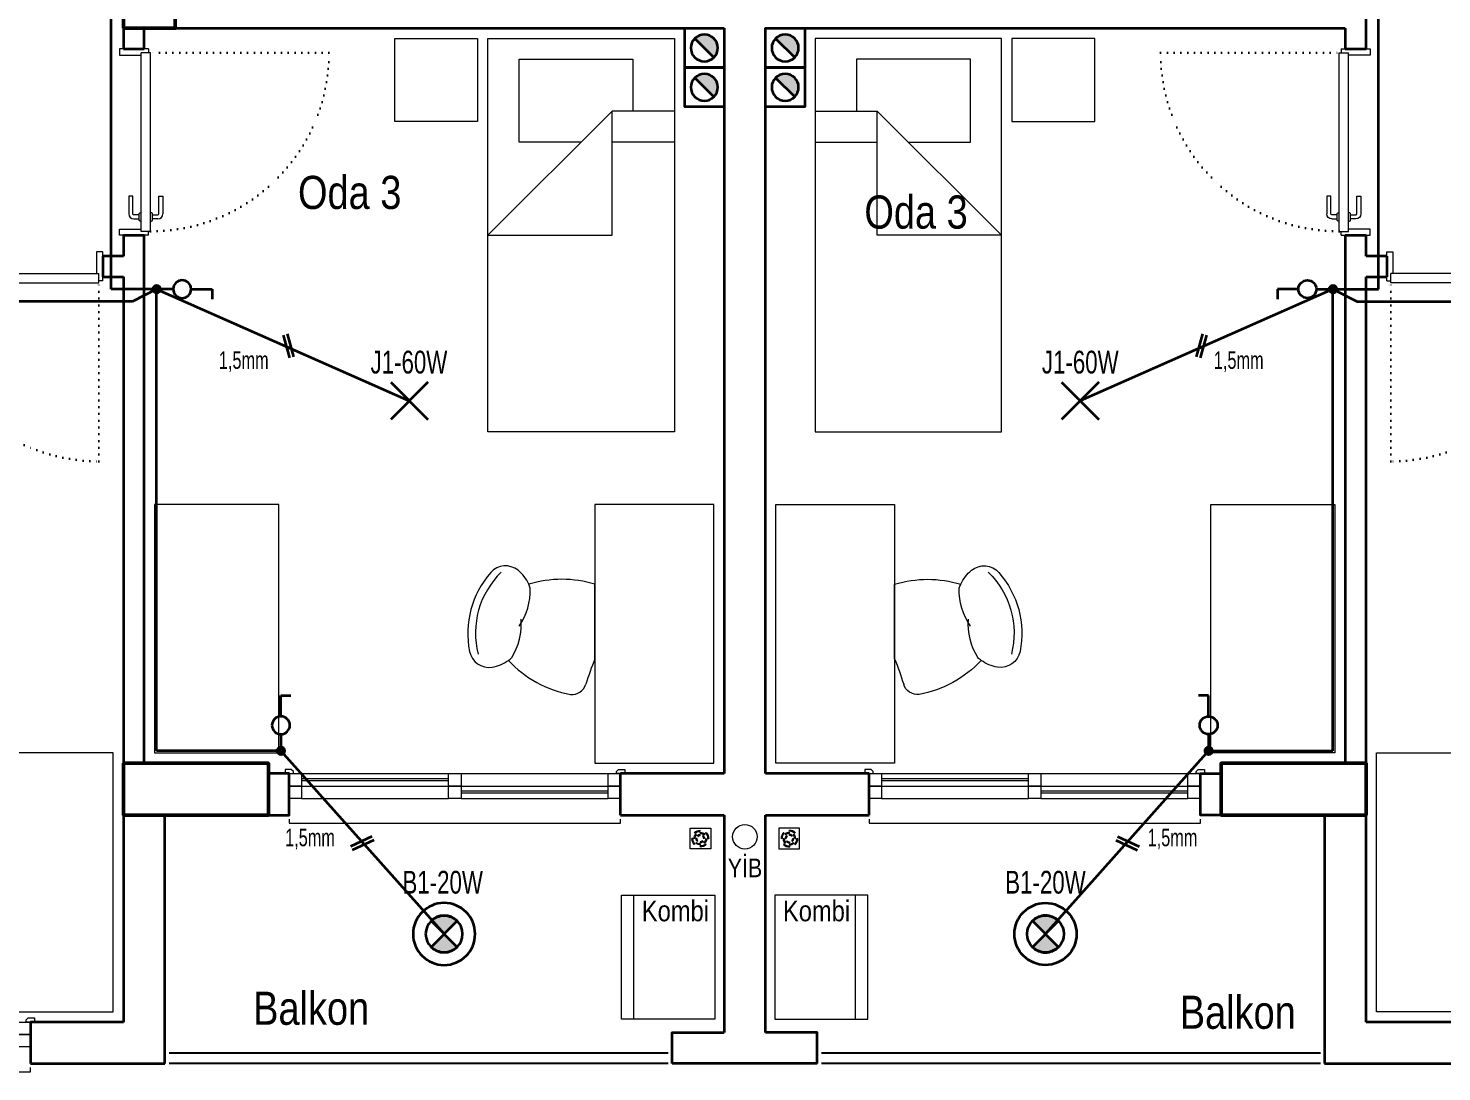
# Model space of a CAD drawing. Header units: millimetres. Extents: x 1852829 to 1882754, y -270850 to -231658.
# Drawn here: x 1865617 to 1866299, y -248845 to -248341 of the extents above; entities that cross this region are included whole.
import ezdxf
from ezdxf.enums import TextEntityAlignment as Align

# ---------------------------------------------------------------- set-up
doc = ezdxf.new("R2010")
doc.units = ezdxf.units.MM
for name, pattern in [('CONTINOUS', [0]), ('CONTINU', [0]), ('DASHED', [0.75, 0.5, -0.25]), ('izdüşüm arka', [3.174999999999999, 0, -3.174999999999999])]:
    doc.linetypes.add(name, pattern=pattern)
for name, color, linetype, lineweight in [('a_ba', 6, 'Continuous', 50), ('a_doğrama', 251, 'Continuous', 20), ('a_duvar', 251, 'Continuous', 35), ('a_görünüş', 32, 'Continuous', 25), ('a_görünüş_ince', 8, 'Continuous', 20), ('a_izdüşüm_arka', 251, 'izdüşüm arka', 30), ('a_not_mahal', 253, 'Continuous', 5), ('a_not_text', 7, 'Continuous', 13), ('a_tefriş', 8, 'Continuous', 20), ('Aydınlatma', 4, 'CONTINOUS', 35), ('m_yib', 65, 'Continuous', 20), ('Priz', 6, 'CONTINOUS', 40), ('Topraklama', 3, 'DASHED', 40)]:
    doc.layers.add(name, color=color, linetype=linetype, lineweight=lineweight)
doc.styles.add('Grupcad', font='arial.ttf', dxfattribs={"width": 0.7})
doc.styles.add('OL', font='tsimplex.shx', dxfattribs={"width": 0.8, "height": 12})
doc.styles.get("Standard").update_dxf_attribs({"font": 'ARIALN.TTF'})

# ---------------------------------------------------------------- blocks, each defined once
blk = doc.blocks.new('K2')
at = {"layer": 'a_doğrama', "color": 251, "linetype": 'Continuous'}
for p, q in [((-12.00000000162981, 90), (-12.00000000162981, 88.09999999962747)), ((-12.00000000162981, 90), (-10.00000000186265, 90)), ((-13.00000000162981, 88.09999999962747), (-13.00000000186265, 1.900000000372529)), ((-13.00000000162981, 88.09999999962747), (-8.500000001862645, 88.09999999962747)), ((-8.500000001862645, 88.09999999962747), (-8.500000001862645, 1.900000000372529)), ((-13.00000000186265, 1.900000000372529), (-8.500000001862645, 1.900000000372529)), ((-12.00000000186265, 0), (-12.00000000186265, 1.900000000372529)), ((-12.00000000186265, 0), (-10.00000000186265, 0))]:
    blk.add_line(p, q, dxfattribs=at)
for points in [[(-1.629814505577087e-09, 90.00000000005821), (1.999999998137355, 90), (1.999999998137355, 87), (-8.500000001862645, 87)], [(0, 0), (2, 0), (2, 3), (-8.500000001862645, 3)]]:
    blk.add_lwpolyline(points, dxfattribs=at)
at = {"layer": 'a_doğrama', "color": 251}
for points in [[(-16.50000000186265, 82.09999999962747), (-14.00000000162981, 82.09999999962747)], [(-5.000000001862645, 82.09999999962747), (-7.500000001862645, 82.09999999962747)]]:
    blk.add_lwpolyline(points, dxfattribs=at)
for points in [[(-13.00000000162981, 83.09999999962747), (-13.50000000186265, 83.09999999962747, 0.4142135623730951), (-14.00000000186265, 82.59999999962747), (-14.00000000186265, 79.59999999962747, 0.414213562373095), (-13.50000000162981, 79.09999999968568), (-13.00000000162981, 79.09999999962747)], [(-8.500000001629815, 83.09999999962747), (-8.000000001629815, 83.09999999962747, -0.4142135623730951), (-7.500000001862645, 82.59999999962747), (-7.500000001862645, 79.59999999962747, -0.414213562373095), (-8.000000001629815, 79.09999999962747), (-8.500000001629815, 79.09999999962747)], [(-14.00000000162981, 80.09999999962747), (-16.50000000162981, 80.09999999962747, 0.414213562373095), (-17.00000000162981, 79.59999999962747), (-17.00000000186265, 71.09999999962747), (-19.00000000186265, 71.09999999962747), (-19.00000000186265, 79.59999999962747)], [(-7.500000001862645, 80.09999999956926), (-5.000000001862645, 80.09999999962747, -0.414213562373095), (-4.500000001862645, 79.59999999962747), (-4.500000001862645, 71.09999999962747), (-2.500000001862645, 71.09999999962747), (-2.500000001629815, 79.59999999962747)]]:
    blk.add_lwpolyline(points, format="xyb", dxfattribs=at)
for centre, start, end in [((-16.50000000186265, 79.59999999962747), 90, 180), ((-5.000000001629815, 79.59999999962747), 0, 90)]:
    blk.add_arc(centre, 2.499999999999999, start, end, dxfattribs=at)
at = {"layer": 'a_izdüşüm_arka', "color": 251}
blk.add_lwpolyline([(-99.20006576180458, 1.900000000372529), (-13.00006576254964, 1.900000000372529)], dxfattribs=at)
blk.add_arc((-13.00006576254964, 1.900000000372529), 86.19999999925494, 89.99995624410063, 180, dxfattribs=at)
blk = doc.blocks.new('160p')
at = {"layer": 'a_doğrama', "color": 251}
for points in [[(-5.999925318639725, -6), (-5.999925318639725, 0), (-11.99992531863973, 0), (-11.99992531863973, -6)], [(7.46813602745533e-05, -6), (7.46813602745533e-05, 0), (-5.999925318639725, 0), (-5.999925318639725, -6)], [(-5.999925318639725, -83), (-5.999925318639725, -77), (-11.99992531863973, -77), (-11.99992531863973, -83)], [(7.46813602745533e-05, -83), (7.46813602745533e-05, -77), (-5.999925318639725, -77), (-5.999925318639725, -83)], [(-5.999925318639725, -160), (-5.999925318639725, -154), (-11.99992531863973, -154), (-11.99992531863973, -160)], [(7.46813602745533e-05, -160), (7.46813602745533e-05, -154), (-5.999925318639725, -154), (-5.999925318639725, -160)]]:
    blk.add_lwpolyline(points, close=True, dxfattribs=at)
for points in [[(2.000037341145799, -1.000074680894613), (2.00014936318621, 1.999925318174064), (0.0001493635354563594, 1.999999999068677), (0, -1.999999998137355), (1.000000001280569, -2.000037338584661), (2.000037341145799, -1.000074680894613)], [(-9.499925318639725, -6), (-9.499925318639725, -77)], [(-8.499925318639725, -6), (-8.499925318639725, -77)], [(-3.499925318639725, -83), (-3.499925318639725, -154)], [(-2.499925318639725, -83), (-2.499925318639725, -154)], [(2.000037341145799, -158.9999253191054), (2.00014936318621, -161.9999253181741), (0.0001493635354563594, -161.9999999990687), (0, -158.0000000018626), (1.000000001280569, -157.9999626614153), (2.000037341145799, -158.9999253191054)]]:
    blk.add_lwpolyline(points, dxfattribs=at)
at = {"layer": 'a_görünüş_ince', "color": 251}
for points in [[(-21.99992531829048, -160), (-23.99992531829048, -160), (-23.99992531805765, 0), (-21.99992531805765, 0)], [(-11.99992531863973, -77), (-11.99992531863973, -6)], [(-5.999925318639725, -77), (-5.999925318639725, -6)], [(-5.999925318639725, -77), (-5.999925318639725, -6)], [(7.46813602745533e-05, -77), (7.46813602745533e-05, -6)], [(-11.99992531863973, -154), (-11.99992531863973, -83)], [(-5.999925318639725, -154), (-5.999925318639725, -83)], [(-5.999925318639725, -154), (-5.999925318639725, -83)], [(7.46813602745533e-05, -154), (7.46813602745533e-05, -83)]]:
    blk.add_lwpolyline(points, dxfattribs=at)
blk = doc.blocks.new('baca_müstakil')
at = {"layer": 'a_duvar'}
h = blk.add_hatch(color=256, dxfattribs=at)
h.dxf.hatch_style = 1
h.paths.add_polyline_path([(4.903805922287575, -4.903805922287575, 0.198912367379658), (3, -9.5, 0.6681786379192994), (14.09619407771242, -14.09619407771242)])
blk.add_line((4.903805922287575, -4.903805922287575), (14.09619407771242, -14.09619407771242), dxfattribs=at)
blk.add_lwpolyline([(0, -19), (19, -19), (19, 0), (0, 0)], close=True, dxfattribs=at)
blk.add_circle((9.5, -9.5), 6.5, dxfattribs=at)
blk = doc.blocks.new('tefriş_yatak tek')
at = {"layer": 'a_tefriş'}
for points in [[(0, -0.4500000000007276), (-1.899999999994179, -0.4499999999825377), (-1.899999999994179, 0.4500000000152795), (7.276000000000001e-12, 0.4499999999970897)], [(-1.899999999994179, -0.4999999999818101), (-1.5, -0.4999999999818101), (-1.5, -0.8999999999832652), (-1.899999999994179, -0.8999999999832652)]]:
    blk.add_lwpolyline(points, close=True, dxfattribs=at)
for points in [[(-1.549999999995634, 0.4500000000080036), (-1.549999999995634, 0.1500000000087311), (-0.9499999999970896, -0.4499999999934517), (-0.9499999999970896, 0.1500000000087311), (-1.549999999995634, 0.1500000000087311)], [(-1.399999999994179, 0.4500000000080036), (-1.399999999994179, 0.1500000000087311)], [(-1.399999999994179, 7.276000000000001e-12), (-1.399999999994179, -0.2999999999919964), (-1.799999999995634, -0.2999999999847205), (-1.799999999995634, 0.2500000000181899), (-1.549999999995634, 0.250000000007276)]]:
    blk.add_lwpolyline(points, dxfattribs=at)
blk = doc.blocks.new('tefriş_sandalye')
at = {"layer": 'a_tefriş'}
blk.add_line((0, -17.97193204984069), (0, 17.97193204984069), dxfattribs=at)
at = {"layer": 'a_tefriş', "extrusion": (0, 0, -1)}
for centre, major_axis, ratio, start_param, end_param in [((43.18287486303598, 17.30047719366848), (6.760212006542563, 6.760212006542566), 0.9999999999999275, 4.815914114188857, 6.347040341211097), ((16.00839138403535, -34.32217725366354), (38.67132311283241, 38.67132311283241), 0.9999999999999551, 5.200723096198017, 5.794059864019835), ((48.74146834015846, 10.45292807649821), (12.99667295679291, -12.99667295679291), 0.9999999999988621, 2.778399601265729, 3.245117787393993), ((17.00272081233561, -5.732868962921202), (31.41721406745103, -31.41721406745102), 0.9999999999999692, -1.506941292763139, -0.5874538096300875), ((62.07704428676516, 15.11196062900126), (21.8230740851798, -21.8230740851798), 0.999999999999872, 1.757106745828231, 2.385974519517692), ((62.07704428676516, 15.11196062900126), (21.8230740851798, -21.8230740851798), 0.999999999999872, 1.757106745828231, 2.385974519517692), ((48.74146834015846, 10.45292807649821), (12.99667295678365, -12.99667295678364), 0.99999999999815, 2.6645371924789, 2.77839960126549), ((48.74146834015846, 10.45292807649821), (12.99667295678365, -12.99667295678364), 0.99999999999815, 2.6645371924789, 2.77839960126549), ((-153.9916390515864, -79.71366215869784), (117.3146754132853, -117.3146754132853), 0.9999999999995368, -1.166716425964234, -1.087708352891789), ((1.846952122636139, 18.52903357986361), (38.67132311283346, -38.67132311283346), 0.9999999999998272, -0.0344733324385442, 0.6019458158985436), ((52.58218097593635, -3.880806615576148), (12.99667295684863, -12.99667295684863), 0.999999999997, 1.410390603520463, 1.524253012306495), ((52.58218097593635, -3.880806615576148), (12.99667295684863, -12.99667295684863), 0.999999999997, 1.410390603520463, 1.524253012306495), ((52.58218097593635, -3.880806615576148), (12.99667295680965, 12.99667295680965), 0.9999999999994532, 2.514468744187543, 2.981186930314801), ((51.19207237288356, -12.59025484323501), (6.760212006539503, -6.760212006539497), 0.9999999999997768, -0.5874538096303814, 0.9436724173930268), ((11.13268793560564, -28.2164516877383), (4.992327757084597, -4.992327757084597), 0.9999999999999302, 0.6873686376137833, 2.053884300698129)]:
    blk.add_ellipse(centre, major_axis=major_axis, ratio=ratio, start_param=start_param, end_param=end_param, dxfattribs=at)
at = {"layer": 'a_tefriş', "extrusion": (0, 0, -0.9999999999999998)}
for centre, major_axis, ratio, start_param, end_param in [((16.91667054221034, -5.533280727453529), (28.83951581086084, 28.83951581086084), 0.9999999999999994, 6.265559887738812, 7.321948975697567), ((16.91667054221034, -5.533280727453529), (28.83951581086084, 28.83951581086084), 0.9999999999999994, 6.265559887738812, 7.321948975697567), ((66.46064479555935, -1.247859190218149), (21.82307408517871, -21.82307408517871), 0.9999999999999848, 1.802815685268583, 2.431683458958088), ((66.46064479555935, -1.247859190218149), (21.82307408517871, -21.82307408517871), 0.9999999999999848, 1.802815685268583, 2.431683458958088)]:
    blk.add_ellipse(centre, major_axis=major_axis, ratio=ratio, start_param=start_param, end_param=end_param, dxfattribs=at)
blk = doc.blocks.new('tefriş_süzgeç')
at = {"layer": 'a_tefriş'}
for p, q in [((4.999999999767168, 0), (-4.999999999767168, 0)), ((-4.999999999767168, 0), (-5.00000000023283, -9.999999999068676)), ((4.999999999767168, -9.999999999068676), (4.999999999767168, 0)), ((-3.624374986393377, -5.061997667886316), (-4.124374985927715, -5.061997668817638)), ((-2.624374985927715, -5.061997667886316), (-3.124374985927715, -5.061997667886316)), ((-2.549553412196473, -2.511978339935012), (-2.898696066995398, -2.154068565527268)), ((-1.960721618304887, -3.338196313462503), (-2.30986427217249, -2.980286539986083)), ((-1.624374985927715, -5.061997667886316), (-2.124374985927715, -5.061997667886316)), ((-1.166765264002606, -6.166765264235437), (-1.52031865552999, -6.520318654365838)), ((-1.152982795378193, -3.943617439828813), (-1.502125448780134, -3.585707665421068)), ((-0.157720073460041, -2.526679446673369), (-0.157720073460041, -2.026679447604692)), ((-0.0619976662273985, -1.499620349357428), (-0.0619976662273985, -0.999620350288751)), ((-0.0619976681191474, -2.99962035100907), (-0.0619976685848087, -3.501690010540187)), ((-0.0619976681191474, -6.624374984763563), (-0.0619976676534861, -7.124374984763563)), ((1.042769928695634, -3.957230071537196), (1.396323318826034, -3.603676681406795)), ((1.056382559938356, -6.152982796542346), (1.4142923343461, -6.502125450409948)), ((1.500379648292437, -5.061997667886316), (2.000379649223759, -5.061997667886316)), ((1.749876709422096, -3.250123291276395), (2.103430098621174, -2.896569899283349)), ((2.456983491079881, -2.543016509152948), (2.810536880744621, -2.189463119022548)), ((2.500379649223759, -5.061997667886316), (3.000379648758098, -5.061997667886316)), ((3.500379649689422, -5.061997667886316), (4.000379649689422, -5.061997666954994)), ((-5.00000000023283, -9.999999999068676), (4.999999999767168, -9.999999999068676)), ((-2.580978826852515, -7.580978826619684), (-2.934532216982915, -7.934532217681407)), ((-1.873872044263407, -6.873872044496237), (-2.227425434859469, -7.227425436489284)), ((-0.0619976676534861, -7.624374986626207), (-0.0619976681191474, -8.124374986626206)), ((-0.0619976685848087, -8.624374985694885), (-0.0619976681191474, -9.124374986626206)), ((1.772202108753845, -6.851268104277551), (2.130111884092912, -7.200410758145153)), ((2.488021658966317, -7.549553413875401), (2.8459314329084, -7.898696067743003))]:
    blk.add_line(p, q, dxfattribs=at)
for centre, radius, start, end in [((-0.0619976681191474, -5.061997667886316), 4.062377317597922, 134.2895954455946, 179.9999999466391), ((-0.0619976681191474, -5.061997667886316), 3.562377317597923, 134.2895954455946, 179.9999999466391), ((-0.0619976681191474, -5.061997667886316), 3.062377317597923, 179.9999999466391, 225.0000000094237), ((-0.0619976681191474, -5.061997667886316), 2.562377317597923, 179.9999999466391, 225.0000000094237), ((-0.3842644772885251, -4.420736038768153), 2.404751406819375, 84.59432072315609, 143.2015872092405), ((-0.0619976681191474, -5.061997667886316), 2.062377317597923, 134.2895954455946, 179.9999999466391), ((-0.1431039219996819, -4.967836399330735), 2.441200708543581, 90.34304790748254, 138.1212251299477), ((-0.0619976681191474, -5.061997667886316), 1.562377317597923, 134.2895954455946, 179.9999999466391), ((-0.0619976681191474, -5.061997667886316), 2.062377317597923, 225.0000000094237, 269.9999999733196), ((-0.0619976681191474, -5.061997667886316), 1.562377317597923, 225.0000000094237, 269.9999999733196), ((-0.0619976681191474, -5.061997667886316), 4.062377317597922, 45.00000000942374, 89.99999997331958), ((-0.0619976681191474, -5.061997667886316), 3.562377317597923, 45.00000000942374, 89.99999997331958), ((-0.0619976681191474, -5.061997667886316), 2.062377317597923, 45.00000000942374, 89.99999997331958), ((-0.0619976681191474, -5.061997667886316), 1.562377317597923, 45.00000000942374, 89.99999997331958), ((-0.0619976681191474, -5.061997667886316), 1.562377317597923, 314.2895954455946, 359.9999999466391), ((-0.0619976681191474, -5.061997667886316), 2.062377317597923, 314.2895954455946, 359.9999999466391), ((-0.0619976681191474, -5.061997667886316), 2.562377317597923, 359.9999999466391, 45.00000000942374), ((-0.0619976681191474, -5.061997667886316), 3.062377317597923, 359.9999999466391, 45.00000000942374), ((-0.0619976681191474, -5.061997667886316), 3.562377317597923, 314.2895954455946, 359.9999999466391), ((-0.0619976681191474, -5.061997667886316), 4.062377317597922, 314.2895954455946, 359.9999999466391), ((-0.0619976681191474, -5.061997667886316), 4.062377317597922, 225.0000000094237, 269.9999999733196), ((-0.0619976681191474, -5.061997667886316), 3.562377317597923, 225.0000000094237, 269.9999999733196), ((-0.0619976681191474, -5.061997667886316), 2.562377317597923, 269.9999999733196, 315.710404554327), ((-0.0619976681191474, -5.061997667886316), 3.062377317597923, 269.9999999733196, 315.710404554327)]:
    blk.add_arc(centre, radius, start, end, dxfattribs=at)
blk = doc.blocks.new('kombi')
at = {"layer": 'a_tefriş', "lineweight": 20}
for p, q in [((-4.751340766903013, 59.99999982936424), (40.24865918117575, 60.0021619629988)), ((-4.748457922134548, -1.013686414808035e-07), (-4.751340766903013, 59.99999982936424)), ((1.251542070880532, 0.0002881831023842096), (1.248659226112068, 60.00028811386437)), ((40.24865918117575, 60.0021619629988), (40.25154202594422, 0.002162032265914604)), ((69.24875934096053, 60.0019962839142), (69.24587649595924, 0.001996353181311861)), ((114.2487592888065, 59.99983415027964), (69.24875934096053, 60.0019962839142)), ((108.2458764510229, 0.0001225040468852967), (108.2487592957914, 60.00012243477977)), ((114.245876444038, -0.0001657804532442242), (114.2487592888065, 59.99983415027964)), ((40.25154202594422, 0.002162032265914604), (-4.748457922134548, -1.013686414808035e-07)), ((69.24587649595924, 0.001996353181311861), (114.245876444038, -0.0001657804532442242))]:
    blk.add_line(p, q, dxfattribs=at)
at = {"layer": 'a_not_mahal'}
for p in [(5.042008734541014, 47.32219275448006), (73.18532747216523, 47.32202707542456)]:
    blk.add_text('Kombi', height=10, dxfattribs=at).set_placement(p)
blk = doc.blocks.new('J1-20W')
at = {"layer": 'Aydınlatma', "color": 1, "linetype": 'CONTINU'}
for p, q in [((9, 9), (-9, -9)), ((-9, 9), (9, -9))]:
    blk.add_line(p, q, dxfattribs=at)
at = {"layer": 'Aydınlatma', "linetype": 'CONTINU', "style": 'Grupcad', "width": 0.7, "flags": 8}
blk.add_attdef('J1-20W', text='', height=11, dxfattribs=at).set_placement((0, 18.74764386721654), align=Align.MIDDLE_CENTER)
blk = doc.blocks.new('B1-20W')
at = {"layer": 'Aydınlatma', "linetype": 'CONTINU'}
h = blk.add_hatch(color=1, dxfattribs=at)
edge = h.paths.add_edge_path()
edge.add_arc((-1.164153218269348e-10, 1.891748979687691e-10), 8.90954544273853, 44.99999999941044, 135.0000000005896)
edge.add_line((-6.300000000046566, 6.299999999959255), (6.300000000046566, -6.30000000007567))
edge.add_arc((-1.164153218269348e-10, -1.891748979687691e-10), 8.90954544273853, 224.9999999994104, 315.0000000005896, ccw=False)
edge.add_line((-6.299999999930151, -6.299999999959255), (6.299999999930151, 6.299999999959255))
at = {"layer": 'Aydınlatma', "color": 1, "linetype": 'CONTINU'}
for p, q in [((-6.300000000046566, 6.299999999959255), (6.300000000046566, -6.30000000007567)), ((6.299999999930151, 6.299999999959255), (-6.299999999930151, -6.299999999959255))]:
    blk.add_line(p, q, dxfattribs=at)
at = {"layer": 'Aydınlatma', "color": 4, "linetype": 'CONTINU'}
blk.add_circle((-2.91038304567337e-11, -2.91038304567337e-11), 15, dxfattribs=at)
at = {"layer": 'Aydınlatma', "color": 1, "linetype": 'CONTINU'}
blk.add_circle((0, -2.91038304567337e-11), 8.909545442950497, dxfattribs=at)
for centre, start, end in [((-1.164153218269348e-10, 1.891748979687691e-10), 44.99999999928148, 135.0000000007185), ((-1.164153218269348e-10, -1.891748979687691e-10), 224.9999999992815, 315.0000000007185)]:
    blk.add_arc(centre, 8.90954544273853, start, end, dxfattribs=at)
at = {"layer": 'Aydınlatma', "linetype": 'CONTINU', "style": 'Grupcad', "width": 0.7, "flags": 8}
blk.add_attdef('B1-20W', text='', height=11, dxfattribs=at).set_placement((-2.91038304567337e-11, 24.9999999999709), align=Align.MIDDLE_CENTER)
blk = doc.blocks.new('NORMAL ANAHTAR')
at = {"layer": 'Aydınlatma', "color": 6, "linetype": 'CONTINU'}
for p, q in [((0, 18.75986064848257), (-4.863207719157799, 18.75986064848257)), ((0, 8.636846400011564), (0, 18.75986064848257))]:
    blk.add_line(p, q, dxfattribs=at)
blk.add_circle((0, 4.31842319999123), 4.318423200000162, dxfattribs=at)
blk = doc.blocks.new('BUAT (Enerji)')
at = {"layer": 'Priz', "linetype": 'CONTINU'}
h = blk.add_hatch(color=256, dxfattribs=at)
edge = h.paths.add_edge_path()
edge.add_arc((0, 0), 1.75, 0, 360)
blk.add_circle((0, 0), 1.75, dxfattribs=at)

msp = doc.modelspace()

# ---------------------------------------------------------------- linework, layer by layer
at = {"layer": 'a_ba', "color": 253}
for points in [[(1865662.7101567, -248341.2790660121), (1865687.7101567, -248341.2790660121), (1865687.7101567, -248271.2790660121), (1865662.7101567, -248271.2790660121)], [(1865662.710156701, -248696.2790651181), (1865662.710156701, -248721.2790651181), (1865732.710156701, -248721.2790651181), (1865732.710156701, -248696.2790651181)], [(1866262.7101567, -248721.2790651181), (1866262.7101567, -248696.2790651181), (1866192.7101567, -248696.2790651181), (1866192.7101567, -248721.2790651181)]]:
    msp.add_lwpolyline(points, close=True, dxfattribs=at)
at = {"layer": 'a_duvar'}
for p, q in [((1865662.7101567, -248256.2790668962), (1865662.7101567, -248351.2790660121)), ((1866262.7101567, -248351.2790660121), (1866262.7101567, -248256.279066896)), ((1865672.710156701, -248341.2790660121), (1865952.7101567, -248341.2790660121)), ((1865672.710156701, -248351.2792049948), (1865672.710156701, -248341.2790660121)), ((1865952.7101567, -248341.2790660121), (1865952.7101567, -248701.2790662356)), ((1865972.710156701, -248701.2790662356), (1865972.710156701, -248341.2790660121)), ((1865972.710156701, -248341.2790660121), (1866252.710156701, -248341.2790660121)), ((1866252.7101567, -248341.2790660121), (1866252.7101567, -248351.2792049948)), ((1865662.7101567, -248441.2790660208), (1865662.7101567, -248451.2790660121)), ((1865672.710156701, -248696.2790651181), (1865672.710156701, -248441.2792050035)), ((1866252.7101567, -248441.2792050035), (1866252.7101567, -248696.2790651181)), ((1866262.7101567, -248451.2790660121), (1866262.7101567, -248441.2790660208)), ((1865662.7101567, -248451.2790660121), (1865652.7101567, -248451.2790660121)), ((1866272.7101567, -248451.2790660121), (1866262.710156701, -248451.2790660121)), ((1865652.7101567, -248461.2790660121), (1865662.7101567, -248461.2790660121)), ((1865662.710156701, -248461.279066012), (1865662.710156701, -248821.2790660121)), ((1866262.710156701, -248461.2790660121), (1866272.7101567, -248461.2790660121)), ((1866262.710156701, -248821.2790660121), (1866262.7101567, -248461.2790660121)), ((1865952.7101567, -248701.2790662356), (1865902.7101567, -248701.2790662356)), ((1866022.7101567, -248701.2790662356), (1865972.7101567, -248701.2790662356)), ((1865682.7101567, -248721.2790651181), (1865732.710156701, -248721.2790651181)), ((1865682.710156701, -248841.2790659987), (1865682.710156701, -248721.2790660121)), ((1865902.7101567, -248721.2790651181), (1865952.7101567, -248721.2790651181)), ((1865952.7101567, -248721.2790651181), (1865952.7101567, -248826.2790659987)), ((1865972.710156701, -248826.2790659987), (1865972.710156701, -248721.2790651181)), ((1865972.7101567, -248721.2790651181), (1866022.7101567, -248721.2790651181)), ((1866242.710156701, -248721.2790660121), (1866242.710156701, -248841.2790660121)), ((1865662.7101567, -248821.2790658916), (1865617.710156701, -248821.2790658916)), ((1866307.710156701, -248821.2790658916), (1866262.710156701, -248821.2790658916)), ((1865617.710156701, -248841.2790659987), (1865682.7101567, -248841.2790659987)), ((1865997.710156701, -248841.2790659987), (1865927.710156701, -248841.2790659987)), ((1866242.710156701, -248841.2790659987), (1866307.710156701, -248841.2790659987))]:
    msp.add_line(p, q, dxfattribs=at)
for points in [[(1865662.710156701, -248351.2790660121), (1865672.710156701, -248351.2792049948)], [(1866252.7101567, -248351.2792049948), (1866262.7101567, -248351.2790660121)], [(1865662.710156701, -248441.2790660208), (1865672.708905857, -248441.2792049861)], [(1866252.7101567, -248441.2792050035), (1866262.7101567, -248441.2790660208)], [(1865652.7101567, -248451.2790660121), (1865652.7101567, -248461.2790660121)], [(1866272.7101567, -248451.2790660121), (1866272.7101567, -248461.2790660121)], [(1865732.7101567, -248721.2790651181), (1865742.7101567, -248721.2790651181), (1865742.7101567, -248701.2790651181), (1865732.7101567, -248701.2790651181)], [(1865902.7101567, -248721.2790651181), (1865902.7101567, -248701.2790662356)], [(1866022.7101567, -248721.2790651181), (1866022.7101567, -248701.2790662356)], [(1866192.7101567, -248721.2790651181), (1866182.7101567, -248721.2790651181), (1866182.7101567, -248701.2790651181), (1866192.7101567, -248701.2790651181)], [(1865617.710156701, -248821.2790658916), (1865617.710156701, -248841.2790659987)], [(1865927.710156701, -248841.2790659987), (1865927.710156701, -248826.2790659987), (1865952.710156701, -248826.2790659987)], [(1865997.710156701, -248841.2790659987), (1865997.710156701, -248826.2790659987), (1865972.710156701, -248826.2790659987)]]:
    msp.add_lwpolyline(points, dxfattribs=at)
at = {"layer": 'a_görünüş', "color": 251}
for points in [[(1865925.710156701, -248836.2790659986), (1865684.7101567, -248836.2790659986)], [(1866240.710156701, -248836.2790659986), (1865999.710156701, -248836.2790659986)], [(1865925.710156701, -248841.2790659986), (1865684.7101567, -248841.2790659986)], [(1866240.710156701, -248841.2790659986), (1865999.710156701, -248841.2790659986)]]:
    msp.add_lwpolyline(points, dxfattribs=at)
at = {"layer": 'a_tefriş'}
for points in [[(1865737.710156702, -248571.2790660115), (1865677.710156702, -248571.2790660115), (1865677.710156702, -248691.2790660115), (1865737.710156702, -248691.2790660115)], [(1865890.366899723, -248696.2790658223), (1865947.710156702, -248696.2790658223), (1865947.710156703, -248571.2724004258), (1865890.366899723, -248571.2724004258)], [(1866035.053413679, -248696.2790658223), (1865977.710156701, -248696.2790658223), (1865977.7101567, -248571.2724004258), (1866035.053413679, -248571.2724004258)], [(1866187.710156701, -248571.2790660115), (1866247.710156701, -248571.2790660115), (1866247.710156701, -248691.2790660115), (1866187.710156701, -248691.2790660115)], [(1865600.366921546, -248816.2790660122), (1865657.710178525, -248816.2790660122), (1865657.710178526, -248691.2724006156), (1865600.366921546, -248691.2724006156)], [(1866325.053391856, -248816.2790660122), (1866267.710134878, -248816.2790660122), (1866267.710134877, -248691.2724006156), (1866325.053391856, -248691.2724006156)]]:
    msp.add_lwpolyline(points, close=True, dxfattribs=at)
at = {"layer": 'Aydınlatma'}
for p, q in [((1865656.710156699, -248467.2784682056), (1865656.7101567, -248140.2790672585)), ((1866268.710156701, -248467.2784682056), (1866268.710156701, -248140.2790672585)), ((1865678.708905855, -248467.2806600381), (1865656.710156699, -248467.2784682056)), ((1865678.708905855, -248467.2806600381), (1865666.989600719, -248473.2794924218)), ((1865678.708905855, -248690.2790651181), (1865678.708905855, -248467.2806600381)), ((1865678.708905855, -248467.2806600381), (1865800.7101567, -248521.2790655651)), ((1866246.711407545, -248467.2806600381), (1866124.710156701, -248521.2790655651)), ((1866246.711407545, -248467.2806600381), (1866268.710156701, -248467.2784682056)), ((1866246.711407545, -248467.2806600381), (1866258.430712681, -248473.2794924218)), ((1866246.711407545, -248690.2790651181), (1866246.711407545, -248467.2806600381)), ((1865666.989600719, -248473.2794924218), (1865555.353029575, -248473.2683695778)), ((1866258.430712681, -248473.2794924218), (1866370.067283825, -248473.2683695778)), ((1865738.7101567, -248690.2790651181), (1865678.708905855, -248690.2790651181)), ((1865738.7101567, -248690.2790651181), (1865817.508750351, -248778.7466416938)), ((1866186.7101567, -248690.2790651181), (1866107.91156305, -248778.7466416938)), ((1866186.7101567, -248690.2790651181), (1866246.711407545, -248690.2790651181))]:
    msp.add_line(p, q, dxfattribs=at)
at = {"layer": 'Aydınlatma', "color": 6}
for p, q in [((1865686.708905855, -248467.2806600381), (1865678.708905855, -248467.2806600381)), ((1866238.711407545, -248467.2806600381), (1866246.711407545, -248467.2806600381)), ((1865738.7101567, -248682.2790651181), (1865738.7101567, -248690.2790651181)), ((1866186.7101567, -248682.2790651181), (1866186.7101567, -248690.2790651181))]:
    msp.add_line(p, q, dxfattribs=at)
at = {"layer": 'Aydınlatma', "color": 3}
for p, q in [((1865739.741658167, -248489.4809806186), (1865742.839152355, -248500.4781515291)), ((1865741.666752775, -248488.9387530392), (1865744.764246964, -248499.9359239496)), ((1866183.753560625, -248488.9387530392), (1866180.656066436, -248499.9359239496)), ((1866185.678655234, -248489.4809806186), (1866182.581161045, -248500.4781515291)), ((1865782.682514256, -248731.6336051203), (1865772.313455469, -248736.4309854626)), ((1865783.522313065, -248733.4487464263), (1865773.153254278, -248738.2461267687)), ((1866141.898000335, -248733.4487464263), (1866152.267059122, -248738.2461267687)), ((1866142.737799144, -248731.6336051203), (1866153.106857931, -248736.4309854626))]:
    msp.add_line(p, q, dxfattribs=at)
at = {"layer": 'm_yib'}
msp.add_circle((1865962.745485792, -248731.7929362141), 5.917362598526119, dxfattribs=at)

# ---------------------------------------------------------------- block references
at = {"layer": 'a_duvar', "xscale": -1}
for name, p, rotation in [('baca_müstakil', (1865933.7101567, -248341.2790660117), 90), ('baca_müstakil', (1865972.710156701, -248341.2790660121), 90), ('baca_müstakil', (1865933.7101567, -248360.2790660121), 90), ('baca_müstakil', (1865972.710156701, -248360.2790660124), 90), ('160p', (1865902.710156701, -248701.2791397999), 270), ('160p', (1866182.710156701, -248701.2791409174), 270), ('160p', (1865617.710156701, -248821.279140573), 270)]:
    msp.add_blockref(name, p, dxfattribs=dict(at, rotation=rotation))
at = {"layer": 'a_duvar'}
msp.add_blockref('kombi', (1865907.937831403, -248819.9312729486), dxfattribs=at)
at = {"layer": 'a_izdüşüm_arka', "ltscale": 5}
for p, rotation in [((1865662.7101567, -248351.2790660121), 179.9992036878906), ((1865652.7101567, -248451.2790660121), 89.9992036878906)]:
    msp.add_blockref('K2', p, dxfattribs=dict(at, rotation=rotation))
at = {"layer": 'a_izdüşüm_arka', "ltscale": 5, "xscale": -1}
for p, rotation in [((1866262.710156701, -248351.2790660121), 180.0007963121094), ((1866272.7101567, -248451.2790660121), 270.0007963121094)]:
    msp.add_blockref('K2', p, dxfattribs=dict(at, rotation=rotation))
at = {"layer": 'a_tefriş', "zscale": 100}
for p, xscale, yscale, rotation in [((1865883.7101567, -248536.2790660115), 100, 100, 270), ((1866041.710156702, -248536.2790660115), -100.0000000000011, 100.0000000000011, 90)]:
    msp.add_blockref('tefriş_yatak tek', p, dxfattribs=dict(at, xscale=xscale, yscale=yscale, rotation=rotation))
at = {"layer": 'a_tefriş', "xscale": -1}
msp.add_blockref('tefriş_sandalye', (1865890.366899723, -248627.8104846814), dxfattribs=at)
at = {"layer": 'a_tefriş'}
msp.add_blockref('tefriş_sandalye', (1866035.053413679, -248627.8104846814), dxfattribs=at)
at = {"layer": 'a_tefriş', "xscale": -1, "rotation": 270}
msp.add_blockref('tefriş_süzgeç', (1865946.27861357, -248732.6082684888), dxfattribs=at)
at = {"layer": 'a_tefriş', "rotation": 90}
msp.add_blockref('tefriş_süzgeç', (1865979.212358014, -248732.6082684888), dxfattribs=at)
at = {"layer": 'Aydınlatma', "linetype": 'CONTINU', "xscale": -1, "rotation": 270.0000000000001}
msp.add_blockref('NORMAL ANAHTAR', (1865686.708905855, -248467.2806600381), dxfattribs=at)
at = {"layer": 'Aydınlatma', "linetype": 'CONTINU', "rotation": 89.99999999999993}
msp.add_blockref('NORMAL ANAHTAR', (1866238.711407545, -248467.2806600381), dxfattribs=at)
at = {"layer": 'Aydınlatma', "linetype": 'CONTINU', "xscale": -1}
msp.add_blockref('NORMAL ANAHTAR', (1865738.7101567, -248682.2790651181), dxfattribs=at)
at = {"layer": 'Aydınlatma', "linetype": 'CONTINU'}
msp.add_blockref('NORMAL ANAHTAR', (1866186.7101567, -248682.2790651181), dxfattribs=at)
at = {"layer": 'Priz', "color": 4, "linetype": 'CONTINU', "xscale": -1}
for p in [(1865678.708905855, -248467.2806600381), (1865738.7101567, -248690.2790651181)]:
    msp.add_blockref('BUAT (Enerji)', p, dxfattribs=at)
at = {"layer": 'Priz', "color": 4, "linetype": 'CONTINU'}
for p in [(1866246.711407545, -248467.2806600381), (1866186.7101567, -248690.2790651181)]:
    msp.add_blockref('BUAT (Enerji)', p, dxfattribs=at)
at = {"layer": 'Topraklama'}
ref = msp.add_blockref('J1-20W', (1865800.7101567, -248521.2790655651), dxfattribs=dict(at, xscale=-1))
ref.add_attrib('J1-20W', 'J1-60W', dxfattribs={"layer": 'Aydınlatma', "linetype": 'CONTINU', "height": 11, "style": 'Grupcad', "width": 0.7, "flags": 8}).set_placement((1865800.542080301, -248502.5314216979), align=Align.MIDDLE_CENTER)
for name, p, values in [('J1-20W', (1866124.710156701, -248521.2790655651), {'J1-20W': 'J1-60W'}), ('B1-20W', (1866107.91156305, -248778.746641694), {'B1-20W': 'B1-20W'})]:
    msp.add_blockref(name, p, dxfattribs=at).add_auto_attribs(values)
ref = msp.add_blockref('B1-20W', (1865817.508750351, -248778.746641694), dxfattribs=dict(at, xscale=-1))
ref.add_attrib('B1-20W', 'B1-20W', dxfattribs={"layer": 'Aydınlatma', "linetype": 'CONTINU', "height": 11, "style": 'Grupcad', "width": 0.7, "flags": 8}).set_placement((1865816.841697145, -248753.746641694), align=Align.MIDDLE_CENTER)

# ---------------------------------------------------------------- texts
at = {"layer": 'a_not_mahal'}
for s, p in [('Oda 3', (1865746.962105053, -248428.5660292655)), ('Oda 3', (1866020.443623883, -248438.0405109819)), ('Balkon', (1865725.298849222, -248822.6079836633)), ('Balkon', (1866172.757577909, -248824.5428682632))]:
    msp.add_text(s, height=16, dxfattribs=at).set_placement(p)
at = {"layer": 'a_not_text'}
msp.add_text('YİB', height=9, dxfattribs=at).set_placement((1865954.485976129, -248751.3386025121))
at = {"layer": 'Priz', "color": 3, "linetype": 'CONTINU', "style": 'OL', "width": 0.7}
for p in [(1865708.75115601, -248505.7798123462), (1865740.746922418, -248736.3555055007)]:
    msp.add_text('1,5mm', height=8.4, dxfattribs=at).set_placement(p)
for p in [(1866189.22915739, -248505.7798123462), (1866157.233390982, -248736.3555055007)]:
    msp.add_text('1,5mm', height=8.4, rotation=359.9999999999795, dxfattribs=at).set_placement(p)

doc.saveas('drawing.dxf')
